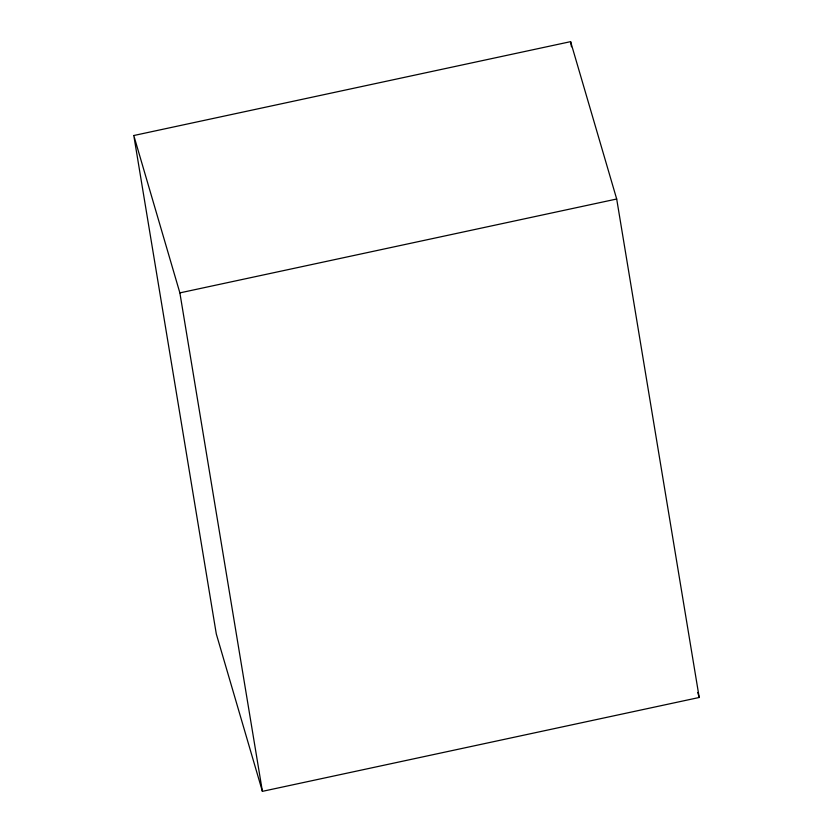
<?xml version="1.0" encoding="UTF-8"?>
<svg xmlns="http://www.w3.org/2000/svg" width="833" height="833" viewBox="0 0 833 833"><rect width="100%" height="100%" fill="white"/><g stroke="black" fill="none" stroke-linecap="round" stroke-linejoin="round"><path stroke-width="1.25" d="M133.79 135.519L570.605 41.65L616.691 199.014L699.21 697.481L262.395 791.35L216.309 633.986L133.79 135.519L179.876 292.883L262.395 791.35M179.876 292.883L616.691 199.014M697.752 692.483L699.21 697.481M570.605 41.65L571.459 46.773"/></g></svg>
